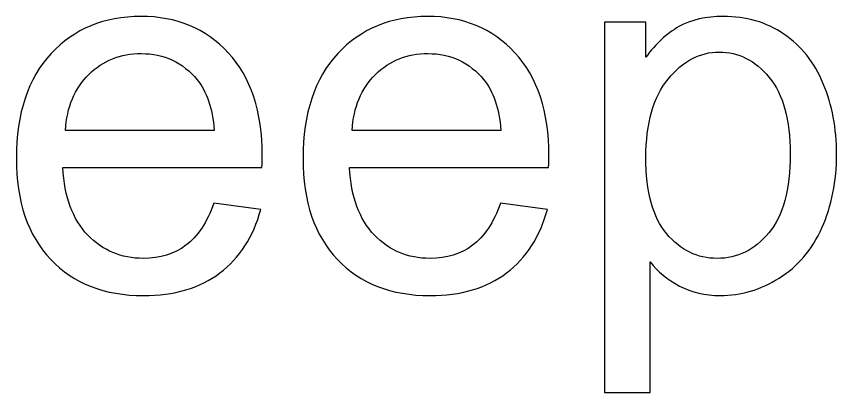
# Model space of a CAD drawing. Header units: centimetres. Extents: x -192 to 192, y -120 to 148.
# Drawn here: x -170.52 to -159.47, y 80.09 to 85.15 of the extents above; entities that cross this region are included whole.
import ezdxf

# ---------------------------------------------------------------- set-up
doc = ezdxf.new("R2010")
doc.units = ezdxf.units.CM
doc.header["$MEASUREMENT"] = 0
doc.layers.add('layer 1', color=7, linetype='Continuous')

msp = doc.modelspace()

# ---------------------------------------------------------------- linework, layer by layer
at = {"layer": 'layer 1', "color": 3}
for points, knots in [([(-167.85996, 82.64079), (-167.85996, 82.64079), (-167.22801, 82.55745), (-167.22801, 82.55745), (-167.22801, 82.55745), (-167.32639, 82.19055), (-167.51042, 81.90468), (-167.77894, 81.70213), (-167.77894, 81.70213), (-168.04745, 81.49958), (-168.39005, 81.39773), (-168.80787, 81.39773), (-168.80787, 81.39773), (-169.33333, 81.39773), (-169.75, 81.55977), (-170.05787, 81.88384), (-170.05787, 81.88384), (-170.36574, 82.20676), (-170.51968, 82.66162), (-170.51968, 83.24611), (-170.51968, 83.24611), (-170.51968, 83.85028), (-170.36458, 84.32018), (-170.05324, 84.65352), (-170.05324, 84.65352), (-169.7419, 84.98801), (-169.33796, 85.15467), (-168.84144, 85.15467), (-168.84144, 85.15467), (-168.36111, 85.15467), (-167.96875, 84.99148), (-167.66435, 84.66393), (-167.66435, 84.66393), (-167.35996, 84.33639), (-167.20718, 83.87574), (-167.20718, 83.28199), (-167.20718, 83.28199), (-167.20718, 83.24611), (-167.20834, 83.19171), (-167.21065, 83.11995), (-167.21065, 83.11995), (-167.21065, 83.11995), (-169.89468, 83.11995), (-169.89468, 83.11995), (-169.89468, 83.11995), (-169.87153, 82.72528), (-169.76042, 82.42204), (-169.55903, 82.21255), (-169.55903, 82.21255), (-169.3588, 82.00305), (-169.10764, 81.89773), (-168.80787, 81.89773), (-168.80787, 81.89773), (-168.58449, 81.89773), (-168.39352, 81.95676), (-168.23611, 82.07481), (-168.23611, 82.07481), (-168.07755, 82.19287), (-167.95255, 82.38153), (-167.85996, 82.64079)], [0, 0, 0, 0, 0.0625, 0.0625, 0.0625, 0.0625, 0.125, 0.125, 0.125, 0.125, 0.1875, 0.1875, 0.1875, 0.1875, 0.25, 0.25, 0.25, 0.25, 0.3125, 0.3125, 0.3125, 0.3125, 0.375, 0.375, 0.375, 0.375, 0.4375, 0.4375, 0.4375, 0.4375, 0.5, 0.5, 0.5, 0.5, 0.5625, 0.5625, 0.5625, 0.5625, 0.625, 0.625, 0.625, 0.625, 0.6875, 0.6875, 0.6875, 0.6875, 0.75, 0.75, 0.75, 0.75, 0.8125, 0.8125, 0.8125, 0.8125, 0.875, 0.875, 0.875, 0.875, 1, 1, 1, 1]), ([(-163.99769, 82.64079), (-163.99769, 82.64079), (-163.36574, 82.55745), (-163.36574, 82.55745), (-163.36574, 82.55745), (-163.46412, 82.19055), (-163.64815, 81.90468), (-163.91667, 81.70213), (-163.91667, 81.70213), (-164.18518, 81.49958), (-164.52778, 81.39773), (-164.9456, 81.39773), (-164.9456, 81.39773), (-165.47106, 81.39773), (-165.88773, 81.55977), (-166.1956, 81.88384), (-166.1956, 81.88384), (-166.50347, 82.20676), (-166.65741, 82.66162), (-166.65741, 83.24611), (-166.65741, 83.24611), (-166.65741, 83.85028), (-166.50231, 84.32018), (-166.19097, 84.65352), (-166.19097, 84.65352), (-165.87963, 84.98801), (-165.47569, 85.15467), (-164.97917, 85.15467), (-164.97917, 85.15467), (-164.49884, 85.15467), (-164.10648, 84.99148), (-163.80208, 84.66393), (-163.80208, 84.66393), (-163.49769, 84.33639), (-163.34491, 83.87574), (-163.34491, 83.28199), (-163.34491, 83.28199), (-163.34491, 83.24611), (-163.34607, 83.19171), (-163.34838, 83.11995), (-163.34838, 83.11995), (-163.34838, 83.11995), (-166.03241, 83.11995), (-166.03241, 83.11995), (-166.03241, 83.11995), (-166.00926, 82.72528), (-165.89815, 82.42204), (-165.69676, 82.21255), (-165.69676, 82.21255), (-165.49653, 82.00305), (-165.24537, 81.89773), (-164.9456, 81.89773), (-164.9456, 81.89773), (-164.72222, 81.89773), (-164.53125, 81.95676), (-164.37384, 82.07481), (-164.37384, 82.07481), (-164.21528, 82.19287), (-164.09028, 82.38153), (-163.99769, 82.64079)], [0, 0, 0, 0, 0.0625, 0.0625, 0.0625, 0.0625, 0.125, 0.125, 0.125, 0.125, 0.1875, 0.1875, 0.1875, 0.1875, 0.25, 0.25, 0.25, 0.25, 0.3125, 0.3125, 0.3125, 0.3125, 0.375, 0.375, 0.375, 0.375, 0.4375, 0.4375, 0.4375, 0.4375, 0.5, 0.5, 0.5, 0.5, 0.5625, 0.5625, 0.5625, 0.5625, 0.625, 0.625, 0.625, 0.625, 0.6875, 0.6875, 0.6875, 0.6875, 0.75, 0.75, 0.75, 0.75, 0.8125, 0.8125, 0.8125, 0.8125, 0.875, 0.875, 0.875, 0.875, 1, 1, 1, 1]), ([(-162.59375, 80.09218), (-162.59375, 80.09218), (-162.59375, 85.07828), (-162.59375, 85.07828), (-162.59375, 85.07828), (-162.59375, 85.07828), (-162.03819, 85.07828), (-162.03819, 85.07828), (-162.03819, 85.07828), (-162.03819, 85.07828), (-162.03819, 84.60491), (-162.03819, 84.60491), (-162.03819, 84.60491), (-161.9074, 84.78778), (-161.75926, 84.92551), (-161.59375, 85.01694), (-161.59375, 85.01694), (-161.4294, 85.10838), (-161.22916, 85.15467), (-160.99421, 85.15467), (-160.99421, 85.15467), (-160.68634, 85.15467), (-160.41551, 85.07597), (-160.18055, 84.9174), (-160.18055, 84.9174), (-159.9456, 84.76), (-159.76852, 84.53662), (-159.64815, 84.24958), (-159.64815, 84.24958), (-159.52893, 83.96139), (-159.46875, 83.64657), (-159.46875, 83.30282), (-159.46875, 83.30282), (-159.46875, 82.93592), (-159.53472, 82.60491), (-159.66667, 82.30977), (-159.66667, 82.30977), (-159.79861, 82.01579), (-159.99074, 81.79009), (-160.24305, 81.63268), (-160.24305, 81.63268), (-160.49421, 81.47643), (-160.75926, 81.39773), (-161.03703, 81.39773), (-161.03703, 81.39773), (-161.24074, 81.39773), (-161.42361, 81.44056), (-161.58449, 81.5262), (-161.58449, 81.5262), (-161.74653, 81.61185), (-161.87847, 81.71949), (-161.98264, 81.85028), (-161.98264, 81.85028), (-161.98264, 81.85028), (-161.98264, 80.09218), (-161.98264, 80.09218), (-161.98264, 80.09218), (-161.98264, 80.09218), (-162.59375, 80.09218), (-162.59375, 80.09218)], [0, 0, 0, 0, 0.0625, 0.0625, 0.0625, 0.0625, 0.125, 0.125, 0.125, 0.125, 0.1875, 0.1875, 0.1875, 0.1875, 0.25, 0.25, 0.25, 0.25, 0.3125, 0.3125, 0.3125, 0.3125, 0.375, 0.375, 0.375, 0.375, 0.4375, 0.4375, 0.4375, 0.4375, 0.5, 0.5, 0.5, 0.5, 0.5625, 0.5625, 0.5625, 0.5625, 0.625, 0.625, 0.625, 0.625, 0.6875, 0.6875, 0.6875, 0.6875, 0.75, 0.75, 0.75, 0.75, 0.8125, 0.8125, 0.8125, 0.8125, 0.875, 0.875, 0.875, 0.875, 1, 1, 1, 1]), ([(-169.85995, 83.61995), (-169.85995, 83.61995), (-167.85301, 83.61995), (-167.85301, 83.61995), (-167.85301, 83.61995), (-167.87963, 83.92319), (-167.95718, 84.15004), (-168.08333, 84.30166), (-168.08333, 84.30166), (-168.27662, 84.53662), (-168.52894, 84.65467), (-168.83796, 84.65467), (-168.83796, 84.65467), (-169.11806, 84.65467), (-169.35301, 84.56092), (-169.54398, 84.37342), (-169.54398, 84.37342), (-169.7338, 84.18592), (-169.83912, 83.93477), (-169.85995, 83.61995)], [0, 0, 0, 0, 0.16666667, 0.16666667, 0.16666667, 0.16666667, 0.33333333, 0.33333333, 0.33333333, 0.33333333, 0.5, 0.5, 0.5, 0.5, 0.66666667, 0.66666667, 0.66666667, 0.66666667, 1, 1, 1, 1]), ([(-165.99768, 83.61995), (-165.99768, 83.61995), (-163.99074, 83.61995), (-163.99074, 83.61995), (-163.99074, 83.61995), (-164.01736, 83.92319), (-164.09491, 84.15004), (-164.22106, 84.30166), (-164.22106, 84.30166), (-164.41435, 84.53662), (-164.66667, 84.65467), (-164.97569, 84.65467), (-164.97569, 84.65467), (-165.25579, 84.65467), (-165.49074, 84.56092), (-165.68171, 84.37342), (-165.68171, 84.37342), (-165.87153, 84.18592), (-165.97685, 83.93477), (-165.99768, 83.61995)], [0, 0, 0, 0, 0.16666667, 0.16666667, 0.16666667, 0.16666667, 0.33333333, 0.33333333, 0.33333333, 0.33333333, 0.5, 0.5, 0.5, 0.5, 0.66666667, 0.66666667, 0.66666667, 0.66666667, 1, 1, 1, 1]), ([(-162.03819, 83.25421), (-162.03819, 82.79241), (-161.94444, 82.45097), (-161.7581, 82.22991), (-161.7581, 82.22991), (-161.5706, 82.00884), (-161.34375, 81.89773), (-161.07754, 81.89773), (-161.07754, 81.89773), (-160.80671, 81.89773), (-160.57523, 82.01231), (-160.3831, 82.24148), (-160.3831, 82.24148), (-160.18981, 82.47065), (-160.09375, 82.82481), (-160.09375, 83.30514), (-160.09375, 83.30514), (-160.09375, 83.76347), (-160.1875, 84.10606), (-160.37616, 84.33407), (-160.37616, 84.33407), (-160.56481, 84.56208), (-160.78935, 84.67551), (-161.05092, 84.67551), (-161.05092, 84.67551), (-161.31018, 84.67551), (-161.53935, 84.55398), (-161.73842, 84.31208), (-161.73842, 84.31208), (-161.93865, 84.06903), (-162.03819, 83.71717), (-162.03819, 83.25421)], [0, 0, 0, 0, 0.11111111, 0.11111111, 0.11111111, 0.11111111, 0.22222222, 0.22222222, 0.22222222, 0.22222222, 0.33333333, 0.33333333, 0.33333333, 0.33333333, 0.44444444, 0.44444444, 0.44444444, 0.44444444, 0.55555556, 0.55555556, 0.55555556, 0.55555556, 0.66666667, 0.66666667, 0.66666667, 0.66666667, 0.77777778, 0.77777778, 0.77777778, 0.77777778, 1, 1, 1, 1])]:
    msp.add_open_spline(points, degree=3, knots=knots, dxfattribs=at)

doc.saveas('drawing.dxf')
